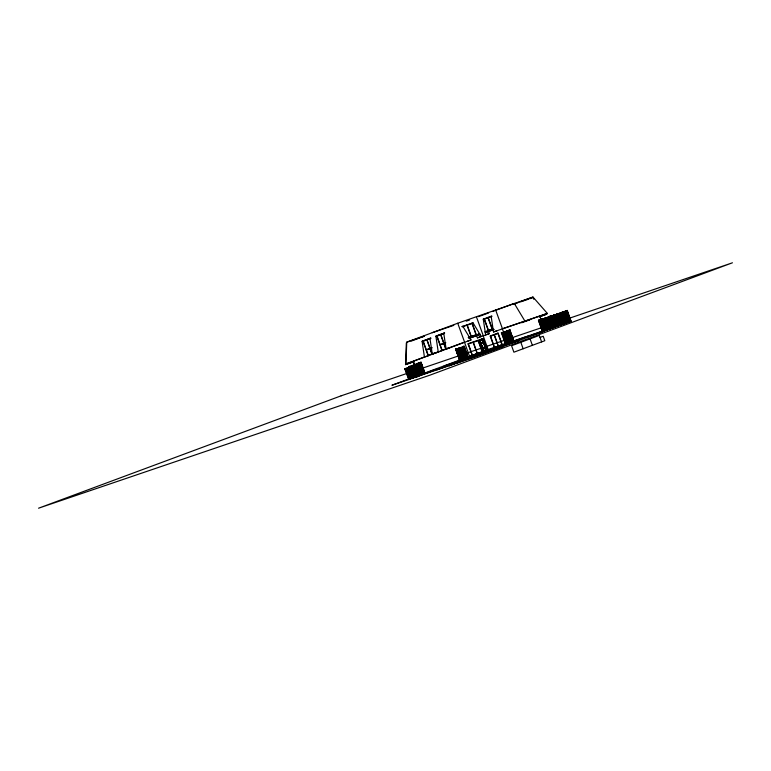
<?xml version="1.0" encoding="UTF-8"?>
<svg xmlns="http://www.w3.org/2000/svg" width="771" height="771" viewBox="0 0 771 771"><rect width="100%" height="100%" fill="white"/><g stroke="black" fill="none" stroke-linecap="round" stroke-linejoin="round"><path stroke-width="1.16" d="M413.401 361.946L405.536 364.616L406.336 342.902M412.389 361.686L405.951 363.883L406.741 342.16L457.723 323.232L532.983 297.047L547.323 313.373L539.517 316.274M562.049 312.756L564.093 311.908M562.541 312.563L563.283 312.756M562.714 312.515L563.283 312.033M563.09 312.361L563.63 312.631M563.534 312.207L564.102 311.735M564.353 311.908L564.68 311.706M564.729 311.754L568.757 321.825M564.459 311.86L565.143 311.551M565.461 311.224L564.767 311.407M566.28 310.915L565.5 311.426L569.162 321.661L565.808 311.359M565.827 311.349L566.434 310.858M567.186 314.674L566.116 310.973M570.415 321.526L566.492 310.732L567.292 310.443L566.087 311.233M566.261 310.896L567.013 310.915L566.444 311.108L569.981 321.362M481.942 346.352L481.412 346.034L482.434 345.909M481.673 346.468L481.576 346.671M406.905 369.646L410.085 378.744L406.664 368.451L409.835 378.821L406.144 368.625L405.392 368.625M405.912 368.442L406.731 368.162L410.182 378.706M411.367 378.301L407.493 367.902L411.001 378.426L407.474 368.172L406.963 368.365L410.702 378.522M407.955 367.748L411.926 378.108M408.495 367.844L412.283 377.992L409.015 367.651L412.591 377.886M411.329 374.504L412.745 377.829L409.179 367.333L413.102 377.713L409.025 366.63L409.767 366.37L413.352 377.626M408.775 367.468L409.488 367.237M509.592 341.987L513.467 340.551L505.718 343.191L502.258 332.648L506.075 343.066M502.499 332.85L506.537 342.912M502.258 332.648L501.429 332.947L502.393 332.879L506.027 343.085L502.798 332.744L506.643 342.864M502.971 332.417L506.846 342.806L503.212 332.609M503.309 332.571L504.552 332.137L508.224 342.334M507.819 342.469L504.253 331.973M504.436 332.185L508.176 342.353M508.696 342.17L505.13 331.675L508.995 342.083M505.468 331.829L508.889 342.112L505.535 331.54L509.515 341.89L505.718 331.501L509.968 330.027L513.717 340.792L509.901 342.208M505.728 331.597L506.075 331.472M510.219 341.659L506.769 331.116L510.633 341.524M506.345 331.376L507.414 331.164L511.038 341.38M507.106 331.27L507.819 331.029L511.404 341.264L510.132 337.881M512.773 340.801L508.706 330.47L512.272 340.965M512.725 340.821L509.053 330.614L509.939 330.036M542.977 318.809L546.793 329.227M546.851 329.949L543.439 318.654L546.89 329.198M547.612 328.957L543.844 318.51L547.41 329.005M544.789 319.743L548.152 329.468L544.615 318.259L548.528 328.639M548.017 328.812L544.663 318.24M549.347 328.359L545.482 317.96L549.087 329.13L545.078 318.095L544.991 318.857M549.405 328.34L545.897 317.816L549.762 328.224M546.947 317.739L550.889 327.839M547.767 317.459L551.516 328.224L547.873 317.411M551.911 327.482L548.345 316.987L552.219 327.386M548.586 317.18L552.778 327.752M548.692 317.132L552.113 327.424L548.759 316.842L552.923 327.704M549.395 316.9L553.761 327.396M549.868 316.736L553.857 326.817M562.011 324.051L554.282 326.682L550.822 316.139L554.802 326.499M551.053 316.341L555.284 326.817M551.467 316.197L555.698 326.663M555.39 326.779L551.641 315.859L555.621 326.22M552.287 315.927L556.537 326.364M552.691 315.782L556.951 326.21M553.231 315.329L556.845 325.805M557.144 325.709L553.52 315.493L553 315.676M558.329 325.699L554.513 314.886L553.511 315.551L557.558 325.574M553.925 315.368L554.426 315.647M558.898 325.111L555.159 314.934L553.443 315.676M558.647 325.584L554.918 314.751M559.197 325.015L555.631 314.52L556.932 315.117M556.093 314.356L559.582 325.227M556.556 314.192L557.057 314.607M560.729 324.495L556.913 314.076L560.421 324.601M414.191 376.653L410.731 366.109L411.396 366.138L414.933 376.364M414.586 377.212L410.982 366.273L411.502 366.1M412.321 367.073L415.55 376.142L411.984 365.647L415.868 376.026M412.234 365.811L416.706 376.807M412.658 365.656L411.984 365.647M413.246 365.175L417.227 375.525L413.246 365.175L417.015 376.711M413.911 365.194L417.535 375.41M413.102 361.927L417.911 375.265L414.499 364.712L418.374 375.101M414.75 364.876L418.788 374.937M415.164 364.722L418.692 374.966M416.889 367.94L415.482 364.606L419.116 374.812L415.752 364.249L419.626 374.629L416.099 364.384M419.944 374.504L416.832 364.114M416.591 363.931L415.752 364.249M420.465 374.32L416.735 364.143L417.737 363.411L421.535 374.253M457.81 350.179L461.048 359.247L457.492 349.061L456.075 349.263M460.624 359.402L456.692 349.051L460.133 359.604M457.54 349.041L456.895 349.224L460.48 359.45M460.846 359.315L457.213 349.109L456.548 349.379M461.357 359.132L457.733 348.916L457.078 348.926M457.482 348.743L456.548 349.08M458.639 348.309L459.555 348.347L457.829 348.665L461.781 358.978L458.041 348.8L458.735 348.28L462.195 358.823M462.571 358.679L459.159 348.126L459.728 347.923L463.352 358.38M459.352 348.28L463.14 358.467L459.574 347.972M459.95 347.827L460.335 347.952M460.239 347.981L464.19 358.072M464.807 357.85L460.779 347.509L464.287 358.043M462.793 352.183L461.145 347.374L465.173 357.715M462.455 346.892L465.963 357.426M462.918 346.728L466.282 357.291L462.822 346.757L466.792 357.108M463.756 346.42L463.342 346.574M542.553 319.724L543.025 319.551M543.208 319.743L543.786 319.541M547.516 318.144L548.036 317.97M549.607 317.373L550.099 316.92M552.19 316.139L552.528 316.293M554.696 315.493L555.573 315.618M556.026 314.722L556.681 314.751M556.325 314.876L560.064 324.716M558.936 313.652L562.56 324.128L558.638 313.749L557.992 314.26L559.206 317.662M560.054 317.556L558.83 313.951L559.582 313.431M566.01 323.174L562.223 312.332L559.736 313.334M558.734 313.45L557.664 314.086L561.346 324.273M563.158 323.656L559.467 313.469L558.483 313.807M562.984 323.974L559.197 313.296M563.456 322.789L563.62 323.724L559.65 313.151L563.216 323.637M563.688 323.483L559.852 313.354M564.131 323.541L560.613 312.814L564.449 323.415M565.018 323.213L561.346 312.833L560.613 312.814M564.43 323.232L561.086 312.65M561.384 312.833L562.281 312.515M563.283 318.539L561.269 312.872L562.493 312.178L566.434 322.683M562.493 312.178L563.225 312.197L566.974 322.355M563.148 312.226L563.697 312.033L567.321 322.355M566.271 311.195L565.191 311.32L565.789 311.06M570.126 321.295L566.656 310.771M481.981 346.015L481.547 346.063A1.831 1.272 69.6 0 1 481.73 346.054L481.567 346.478M481.441 346.198L482.058 346.497M480.612 342.931C478.271 341.042 483.6 337.727 483.494 341.948L480.612 342.931L479.832 340.734L482.713 339.751M480.796 343.442L483.677 342.459L485.335 347.114L482.453 348.097L480.796 343.442L483.677 342.459M482.453 348.097L485.335 347.114M479.311 341.225L482.925 351.855L487.32 350.342L486.694 350.574L485.518 347.634L482.636 348.617L483.6 350.603M485.518 347.634L482.636 348.617M483.089 351.798L479.09 340.262L482.993 338.922L479.475 340.271M411.435 341.013L418.171 338.508M419.289 338.093L424.426 336.185M478.579 316.659L488.621 312.93M493.083 311.272L514.267 303.408L524.868 321.006M518.999 302.242L513.862 304.15L516.772 303.157M520.02 301.856L532.983 297.047L533.783 299.283M422.084 341.302L430.787 338.093L422.084 341.302L424.426 357.012L405.951 363.883M435.885 336.175L444.597 332.966L435.885 336.175L438.236 351.884L432.29 354.101L429.939 338.382M423.028 341.312L430.681 338.469M436.839 336.185L444.491 333.342M477.394 337.871L481.21 336.445L473.009 322.818L472.141 323.136L477.394 337.871L483.292 335.742L476.439 316.871M483.282 319.155L484.13 318.876L489.373 333.602L485.634 334.874L483.282 319.155L491.773 316.033M484.236 319.165L491.879 316.332M426.267 349.716L431.895 347.625M440.077 344.589L443.903 343.172M426.373 350.015L432.001 347.923M440.183 344.888L445.811 342.796M488.255 330.46L492.293 328.966M468.72 338.469L479.899 334.566L479.629 333.824L469.269 337.447M485.181 331.838L493.035 328.928L493.305 329.67L485.441 332.59L485.181 331.838L492.399 329.265L488.159 317.373M494.24 329.419L485.441 332.59M428.281 355.364L435.923 352.53L432.29 354.101M441.87 350.313L449.628 347.779M443.749 333.255L446.101 348.964L464.576 342.102L457.723 323.232M473.009 322.818L461.954 326.605L462.822 326.278L471.023 339.915L413.516 361.185L418.277 375.12M467.197 341.331L471.023 339.915M405.536 364.616L414.461 361.31M489.373 333.602L483.215 335.886L488.294 350.159L507.414 343.056M491.146 316.235L493.488 331.954L547.323 313.373M521.668 322.789L529.61 319.926M528.202 320.476L529.764 319.898M539.305 316.939L546.918 314.115L540.471 316.303M482.598 338.787L483.224 338.546L487.455 350.439L486.829 350.67M482.559 338.941L483.186 338.71L487.176 350.391L483.012 338.768M490.327 336.281L498.182 333.361M455.545 349.359L456.287 349.09L455.545 349.359L456.287 349.09L460.085 359.941M463.516 346.401L464.258 346.131L468.045 356.983L467.428 357.195L463.911 346.362M413.767 377.491L410.143 366.591L409.054 366.717L409.729 366.745M455.574 349.446L459.728 347.923M404.833 368.721L405.585 368.451L409.372 379.303L408.755 379.525L404.871 368.808L409.064 379.419M422.267 373.684L418.634 363.469L420.927 362.428M501.391 332.86L502.143 332.59L505.93 343.442L505.313 343.664L501.391 332.86L502.143 332.59M505.13 331.675L505.882 331.684M405.633 368.817L409.42 378.966L416.224 376.653M456.075 349.995L464.094 347.017L456.23 350.429M507.357 331.26L506.653 331.164L510.527 341.553M407.676 368.124L411.309 378.32L408.081 369.251M420.985 363.131L409.921 367.141M503.617 332.465L507.251 342.671L503.386 332.282M506.489 331.491L510.335 341.611M509.323 330.383L509.833 330.345M508.272 330.653L508.85 330.441L512.32 340.946M421.139 363.575L409.873 367.651L413.564 377.212L412.948 377.433M502.287 333.361L509.564 330.894M413.844 366.447L415.251 365.936M506.778 331.935L507.694 331.588M502.441 333.804L510.084 331.212L509.255 331.511M564.902 323.078L561.481 312.592L567.321 310.53L571.099 321.285L545.849 329.882L541.936 319.078L542.678 318.809L546.475 329.66L542.341 331.183L538.457 320.37L542.717 318.895M544.499 318.558L543.738 318.558M413.998 366.89L415.212 366.447M545.482 317.96L549.656 328.253L546.022 318.047M553.713 327.415L549.733 316.428L550.475 316.158L554.272 327.01L553.645 327.232M543.979 318.751L547.67 328.928M545.829 318.105L549.463 329.313L549.974 328.803M550.282 328.032L546.639 317.835M552.46 315.59L556.44 325.94M553.279 315.31L554.445 315.185M557.529 313.778L558.329 313.489L557.558 313.864L558.358 313.575L557.558 313.864L561.452 324.572L557.905 313.633M546.437 317.912L546.947 317.729L550.831 328.485M546.841 317.777L550.475 327.974M548.065 317.353L551.863 327.511M549.916 316.717L553.549 326.923M551.573 316.158L555.207 326.355M559.168 325.381L555.457 314.847L554.812 314.799M556.961 314.057L560.845 324.764L556.45 314.24M542.823 319.579L539.141 320.948M552.595 315.821L556.633 326.326M554.85 315.04L558.483 325.246M555.053 314.982L559.062 325.42M555.457 314.847L559.476 325.266M561.481 312.592L562.223 312.332M563.437 311.85L563.909 311.696L563.379 311.985M553.539 315.638L554.744 315.474M557.712 314.067L558.05 314.24M560.989 312.949L564.497 323.406M562.705 312.371L566.502 322.663M550.108 317.112L550.619 316.929M564.555 311.754L565.104 311.629M569.441 321.565L565.741 311.118L569.798 321.401M542.986 320.023L539.295 321.391M557.905 314.462L542.312 319.772M558.474 314.269L566.878 311.417M542.678 320.408L543.931 319.946M550.263 317.556L550.783 317.373M558.194 314.645L559.341 314.221M564.854 312.168L566.29 311.638M558.059 314.905L542.466 320.206M558.628 314.703L566.993 311.87M542.832 320.842L543.979 320.418M558.657 314.963L559.495 314.655M565.018 312.612L566.377 312.101M419.347 368.278L411.377 371.236M457.531 354.091L465.549 351.113L457.695 354.525M422.441 367.227L418.826 368.461M406.972 373.405L411.618 372.306M419.501 368.711L411.531 371.67M422.595 367.671L418.981 368.904M503.742 337.457L511.385 334.865L510.749 335.096M482.347 345.948L482.415 345.813A1.831 1.272 69.6 0 0 481.971 345.89M503.897 337.9L511.539 335.308M510.903 335.539L511.395 335.356M543.921 323.81L540.799 324.967M541.714 324.63L542.341 324.398M542.485 324.34L544.287 323.675M551.564 321.208L552.084 321.025M544.442 324.119L540.76 325.487M559.361 318.558L543.767 323.859M568.487 315.946L559.881 318.876L559.929 318.365M551.159 321.892L552.412 321.43M562.473 317.691L563.996 317.132M568.333 315.512L559.727 318.442M559.524 319.001L543.921 324.302M551.313 322.336L552.576 321.864M561.789 318.452L564.015 317.613M420.908 372.663L412.938 375.622M459.102 358.476L467.11 355.498L459.256 358.91M424.002 371.622L420.388 372.846M421.062 373.106L413.092 376.065M424.166 372.056L420.542 373.289M505.304 341.852L512.946 339.259L512.31 339.481M505.468 342.285L513.101 339.693M417.545 375.178L416.186 375.679L416.706 375.496M512.464 339.924L512.956 339.741M545.482 328.195L541.955 329.506L545.849 328.07M408.958 379.12L416.282 376.624M409.883 378.802L407.657 373.212M507.877 342.449L504.089 332.301M553.125 325.603L553.645 325.42M414.384 377.27L411.049 368.827M416.706 376.479L418.441 375.843L416.909 376.412M423.395 373.925L426.103 372.923M433.196 370.331L432.57 370.562L436.964 369.049L436.338 369.28M482.925 351.855L483.552 351.624L479.263 340.05L483.186 338.71M494.346 347.576L501.998 344.733M546.003 328.504L542.321 329.872M560.922 322.953L545.328 328.253M561.49 322.75L569.894 319.898M432.521 370.716L433.148 370.485M545.589 328.928L546.947 328.427M553.289 326.037L553.8 325.854M561.105 323.165L562.464 322.663M561.086 323.386L545.482 328.687M561.645 323.184L570.424 320.206L569.47 320.563M436.897 369.829L526.121 336.696M545.752 329.371L547.005 328.899M547.844 328.591L549.097 328.128M550.06 327.771L551.313 327.299M552.46 326.875L553.405 326.528M554.657 326.056L555.496 325.748L555.804 326.634M556.228 325.478L557.606 324.967M558.753 324.543L559.698 324.186M561.673 323.463L562.522 323.136M568.034 321.093L568.073 322.076L564.372 311.532L567.726 322.114L563.832 311.735L567.254 322.278M450.283 365.049L449.454 365.685M452.355 364.278L449.676 365.271M454.938 363.488L453.425 364.211M546.109 329.458L542.485 330.798L546.331 329.381M546.591 329.284L554.079 326.75M465.549 359.45L468.575 358.66M449.291 365.743L453.117 364.317M455.15 363.411L457.714 362.871M476.237 355.691L475.611 355.932L480.005 354.409M526.593 336.994L525.967 337.226L530.361 335.713M455.613 363.469L493.45 350.005L544.432 331.077L525.716 337.438L544.837 330.335L488.775 349.273L391.909 385.249L417.169 376.653M476.189 355.855L475.466 355.797M479.379 354.65L480.14 354.515M562.194 323.993L570.656 321.121L565.731 322.943M563.987 323.377L560.517 313.113L564.237 323.502M501.931 346.593L500.745 346.998L502.094 346.545M539.276 332.696L538.042 333.12L539.363 332.667M540.095 332.407L541.521 331.925M568.198 321.96L564.372 311.629M569.634 321.459L565.972 311.272M495.29 349.436L498.105 348.068M500.196 347.287L498.625 347.875M500.62 347.123L503.232 346.16M544.027 331L545.589 330.422M546.119 330.229L547.68 329.641M548.21 329.448L549.357 329.024M550.321 328.668L551.882 328.08M554.6 327.087L557.423 326.037M557.809 325.892L565.702 323.29M571.118 321.276L541.387 331.983M540.028 337.438L543.218 336.262L544.798 340.715L513.891 352.193L511.587 345.736L539.315 335.433L541.618 341.9M520.82 301.779L528.742 299.09M529.87 298.705L532.578 297.779M432.232 332.696L453.782 325.372M466.253 321.131L469.655 319.975M406.741 342.16L419.626 337.785M420.6 337.457L424.484 336.137M462.272 326.827L472.045 323.502M468.199 337.476L476.276 334.73M479.629 333.824L469.443 337.284L469.703 338.026L479.899 334.566M493.488 331.954L497.228 330.682M446.101 348.964L449.84 347.692M435.258 352.993L441.976 350.612L436.733 335.886M424.426 357.012L428.175 355.739L422.922 341.013M483.224 338.546L479.273 339.895L483.513 351.778L482.877 352.019L482.116 349.851M468.151 344.011L478.136 340.618M509.939 329.94L509.197 330.21L513.11 341.004M541.936 319.078L542.678 318.809M549.733 316.428L550.475 316.158M566.492 310.732L567.292 310.443M508.099 330.99L506.104 331.723M544.577 330.036L540.972 319.801L538.977 320.187L542.784 331.029M460.827 347.499L464.605 357.917M462.745 347.066L461.916 347.364L465.645 357.542L462.012 347.335M459.757 348.01L463.4 358.361M463.063 346.931L466.898 357.069L462.822 346.757M548.451 317.806L548.673 317.719M456.172 349.957L458.013 349.33M417.766 363.498L416.957 363.796L419.414 363.218M420.388 362.881L424.127 373.058L420.523 362.833L421.178 362.245L417.362 363.642M456.326 350.4L457.155 350.111M409.025 366.63L409.767 366.37M413.805 365.232L417.641 375.371L413.902 365.203M409.796 366.447L410.558 366.447M410.664 366.408L414.335 377.289M414.981 376.344L411.396 366.119L411.916 365.936M480.709 342.748L483.494 341.948M414.278 365.83L413.68 365.782M410.008 367.767L405.517 369.309L410.162 368.21M563.312 317.382L563.466 317.816M457.781 354.496L458.417 354.275M557.057 325.169L557.578 324.976M483.417 350.815L486.299 349.822L483.513 350.632L482.906 348.665M561.307 324.591L560.845 323.772M565.076 323.194L564.093 320.803M487.041 350.294L483.446 351.518M526.468 336.754L529.879 335.587M550.157 328.735L546.196 317.729M552.508 327.858L554.079 327.28L550.108 316.283M553.144 327.617L549.116 316.727L553.192 327.598M554.812 326.991L550.716 316.187M462.513 358.688L459.034 348.434M465.857 357.445L462.041 347.046M467.583 356.819L459.583 359.778L463.188 358.554M477.162 353.61L472.382 355.229L468.363 343.933M482.154 351.913L477.374 353.532L473.355 342.237M486.144 350.603L483.138 351.634L479.283 340.339M527.075 336.696L529.764 335.78M533.551 334.441L536.423 333.457M544.336 330.884L540.538 319.705M542.312 318.934L546.629 330.046M540.028 332.436L541.608 331.896M542.447 331.597L543.661 331.135M544.432 330.855L540.953 319.541M488.294 350.159L469.578 356.52L464.499 342.247M463.217 358.881L459.458 360.153L455.748 349.282M538.062 333.438L542.1 332.06M413.025 376.258L408.697 378.224L415.328 375.969M444.086 365.984L518.941 340.541M420.821 374.176L424.773 372.827L413.458 376.923M502.258 346.487L503.251 346.487M414.509 376.518L411.03 366.264M416.6 375.747L412.726 365.358M419.154 374.802L418.508 372.48M475.794 355.71L479.504 354.303M480.661 354.024L484.487 352.723M496.534 348.646L496.071 347.817M499.82 347.644L503.55 346.372L474.242 357.262L418.19 376.19M418.595 375.458L437.302 369.097L416.552 376.874L412.552 365.695M494.972 349.552L495.599 349.33M449.493 365.338L450.168 365.088M453.03 364.028L454.639 363.584M457.039 362.765L455.449 363.314L455.198 362.418M458.466 348.646L457.801 348.617M555.689 314.491L559.601 324.88M554.05 315.05L558.117 325.776M553.578 315.214L557.452 325.603L554.031 315.32M550.205 316.361L553.674 325.622M544.962 318.144L548.991 328.485M543.333 318.702L547.304 329.053M509.168 330.306L507.713 331.077L509.332 335.607M511.857 341.11L508.234 330.884L509.053 330.614M508.706 330.47L509.062 330.634M506.595 331.443L509.862 341.784L506.084 331.376M506.181 331.588L506.19 332.147M504.61 331.858L508.638 342.189M408.601 367.796L411.724 378.185M406.616 368.21L410.596 378.571M566.502 310.838L570.588 321.468M563.842 312.082L563.109 312.091M545.772 329.583L542.129 319.377L541.55 319.329M545.531 329.67L541.724 319.252L545.338 329.747M540.924 319.56L541.512 319.608L545.193 329.795M543.998 330.248L540.153 319.849L543.661 330.374M539.989 319.898L543.806 330.316M543.42 330.46L540.114 320.129M539.816 320.235L543.083 330.586L539.411 320.11M539.382 320.129L543.227 330.537M539.43 320.379L542.89 330.663M539.343 320.418L539.189 320.466M511.558 341.196L508.32 330.904M507.559 330.923L507.328 331.279M507.308 331.01L511.096 341.36M462.301 358.785L458.62 348.588L458.051 348.868M457.454 348.8L461.26 359.161M459.082 356.135L456.403 349.427M420.128 362.698L423.992 373.106M423.799 373.164L419.935 362.765L423.607 373.231M419.559 362.89L423.424 373.299M419.376 362.958L423.375 373.309M419.038 363.343L422.855 373.492M418.422 363.276L422.431 373.636M418.046 363.401L421.91 373.81L417.757 363.777M417.313 363.661L421.67 373.887M417.506 363.594L418.104 363.382M485.065 347.066L483.494 342.671M486.029 349.774L485.325 347.702L486.115 349.745M481.065 343.49L482.627 347.885M495.56 309.769L502.413 328.639M567.051 310.54L570.887 321.362M566.868 310.588L570.771 321.411M568.796 319.204L569.605 321.478M565.278 311.551L566.492 314.954M568.651 320.861L568.959 321.748M565.056 311.571L568.69 321.844M564.931 311.677L566.126 315.31M568.169 321.044L568.487 321.921M564.864 312.987L565.596 315.281M564.584 313.797L565.307 315.609M566.801 321.555L567.119 322.432M563.341 312.149L567.051 322.461M563.9 314.635L564.642 316.929M566.396 321.7L566.772 322.557M563.35 314.838L564.16 317.103M565.914 321.873L566.232 322.76L562.406 312.477M561.857 312.457L565.567 322.837L564.565 320.649M561.722 312.506L565.422 322.895M561.567 312.66L563.823 319.021M561.741 317.96L563.013 321.391M561.481 318.558L562.589 321.546M560.864 318.327L562.878 324.013M560.893 319.898L562.512 324.138M558.243 313.624L562.117 324.34L560.324 319.811M558.31 314.144L559.524 317.546M560.016 319.926L561.259 323.608M559.495 320.119L560.295 322.394M557.086 315.561L558.3 318.963M559.11 321.228L560.421 324.919M556.383 314.52L560.006 325.073M559.592 324.225L559.9 325.111M558.445 324.658L558.753 325.545M554.638 316.399L558.05 326.133L557.423 326.355L553.626 315.455M556.595 324.842L557.057 326.162M556.113 326.519L551.997 315.744L555.92 326.123M545.473 320.206L548.567 329.313M542.957 319.078L546.899 329.94M542.476 318.886L546.475 330.104M546.003 329.824L542.476 319.252L540.249 320.071M545.145 329.815L541.589 319.31M544.991 329.872L541.02 319.792M544.769 329.959L539.758 316.071L502.326 328.793L507.357 342.632M540.779 319.878L544.432 330.084M540.008 320.167L543.613 330.393M538.823 320.244L542.639 331.077M538.611 320.312L542.485 331.135M530.072 338.864L532.375 345.331M520.83 342.295L523.133 348.762M509.737 330.017L513.573 340.849M509.573 330.065L513.419 340.907M509.361 330.142L513.264 340.955M511.366 337.457L512.57 340.859M511.809 341.119L508.166 330.692M506.894 332.629L510.123 341.698M509.371 341.071L509.689 341.948M504.957 332.002L508.532 342.237M501.776 332.715L505.622 343.558M502.653 345.369L503.087 346.536M502.316 344.945L498.076 333.062L490.221 335.983L494.452 347.866M502.461 345.437L502.865 346.295M502.326 345.485L502.653 346.372M497.864 333.139L502.104 345.032M502.278 345.495L502.519 346.401M494.259 334.479L498.49 346.372M487.947 317.45L492.187 329.342M494.047 334.556L498.278 346.449M496.485 347.673L496.803 348.55M496.177 347.779L496.485 348.665M484.342 318.789L488.573 330.682M490.433 335.905L494.558 347.49M482.887 339.105L486.838 350.217M486.742 350.554L482.675 339.038M483.581 342.642L485.142 347.037M479.032 341.206L480.959 346.613M482.473 352.135L478.232 340.242L468.045 343.712L472.286 355.595M471.939 323.213L476.17 335.096M478.03 340.319L482.26 352.202M467.255 325.131L471.389 336.725M467.053 325.198L471.177 336.792M473.143 342.314L477.268 353.899M463.477 346.777L467.159 356.973M463.612 353.157L461.395 347.557L465.029 357.763L464.421 355.431M459.323 348.068L463.024 358.611M459.449 353.426L461.463 359.093M456.124 349.147L459.93 359.99M459.767 360.057L455.979 349.571M455.796 349.369L459.622 360.105M455.497 362.322L455.815 363.199M453.049 363.141L453.454 363.999M452.818 363.112L453.136 363.989M440.771 334.383L446.014 349.118M440.559 334.46L445.802 349.196M450.775 363.864L451.054 364.76L450.63 363.922M450.543 363.96L450.813 364.856M437.051 336.098L442.082 350.236M426.961 339.51L432.203 354.246M426.749 339.597L431.991 354.323M423.24 341.235L428.387 355.662M421.005 362.303L424.985 373.077L420.908 374.475L417.198 363.604M421.014 362.389L424.84 373.125M420.764 362.389L424.667 373.203M420.629 362.437L424.522 373.251M423.183 373.376L419.752 362.823M423.038 373.424L419.424 362.939M418.441 363.536L422.094 373.742M417.574 363.469L421.38 374.311M417.371 363.536L421.217 374.369M417.246 363.69L421.062 374.427M416.938 364.066L420.571 374.282M416.311 364.298L420.05 374.475M413.593 365.319L417.227 375.525M415.338 372.46L416.86 376.759M412.128 365.849L415.81 376.046M411.82 365.965L415.502 376.161M411.916 367.95L412.726 370.215M413.478 373.762L414.644 377.183M410.037 366.63L413.873 377.453M409.401 366.495L413.41 377.597M508.407 330.566L507.887 330.798L508.359 330.614M547.477 317.276L551.198 328.34L547.535 317.257M482.617 339.924L483.301 342.016L482.617 339.924M550.513 316.245L549.762 316.515L550.513 316.245M341.148 395.812L38.55 508.205L429.852 375.188L732.45 262.795L341.148 395.812M420.33 375.14L418.981 375.641L420.33 375.14M467.746 357.079L463.891 346.256L467.737 357.098"/></g></svg>
